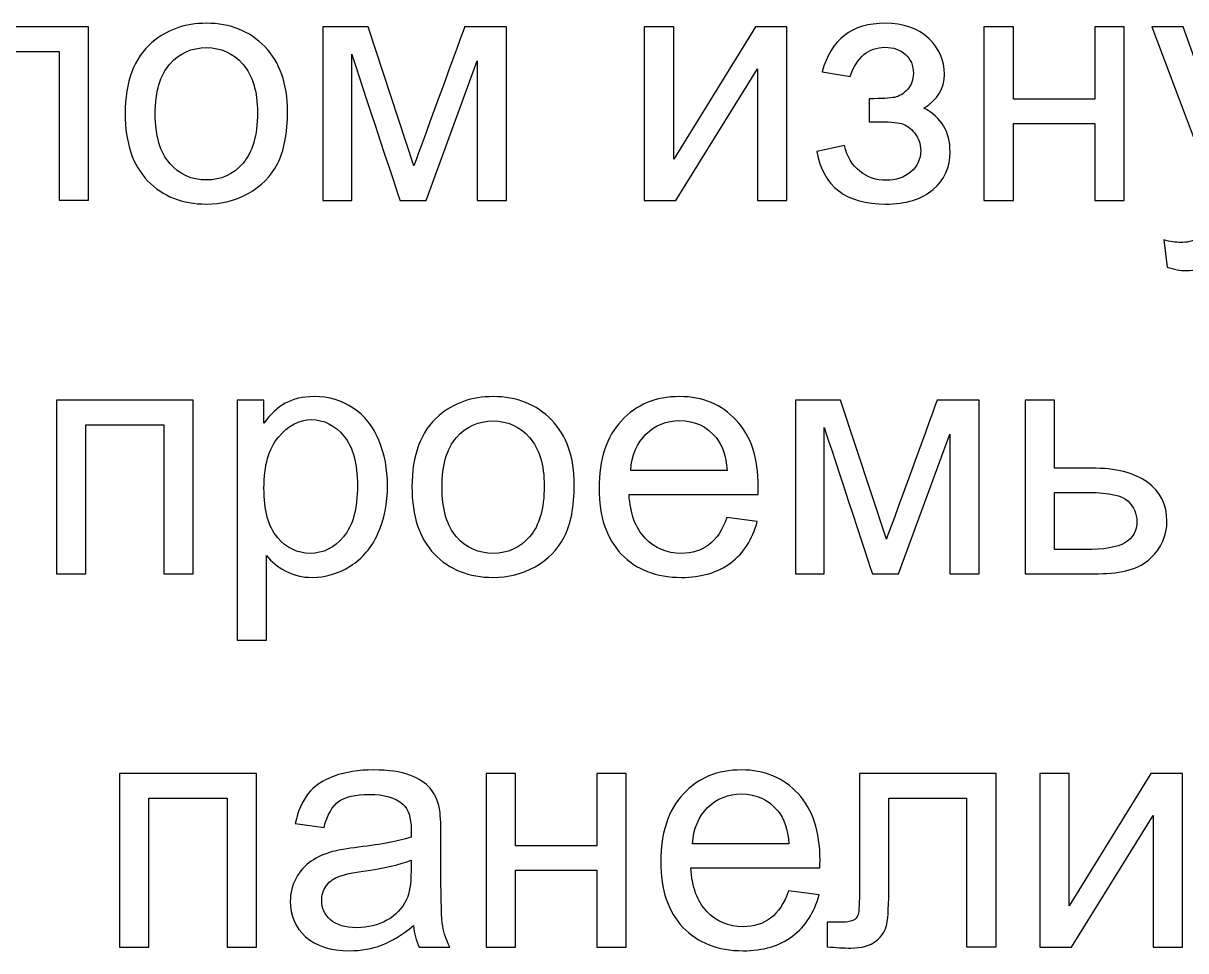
# Model space of a CAD drawing. Header units: millimetres. Extents: x 395 to 1406, y -158 to 315.
# Drawn here: x 441.99 to 471.61, y 245.72 to 269.34 of the extents above; entities that cross this region are included whole.
import ezdxf

# ---------------------------------------------------------------- set-up
doc = ezdxf.new("R2010")
doc.units = ezdxf.units.MM
doc.header["$MEASUREMENT"] = 0
doc.layers.add('Roja', color=1, linetype='Continuous')

msp = doc.modelspace()

# ---------------------------------------------------------------- linework, layer by layer
at = {"layer": 'Roja', "color": 1}
for points, knots in [([(444.5829, 267.0359), (444.5829, 267.8514), (444.8098, 268.4556), (445.2651, 268.8484), (445.2651, 268.8484), (445.6438, 269.1746), (446.1075, 269.3377), (446.6536, 269.3377), (446.6536, 269.3377), (447.2592, 269.3377), (447.7555, 269.1392), (448.1413, 268.7421), (448.1413, 268.7421), (448.5256, 268.3464), (448.7185, 267.7975), (448.7185, 267.0983), (448.7185, 267.0983), (448.7185, 266.531), (448.6334, 266.0857), (448.4632, 265.7609), (448.4632, 265.7609), (448.2931, 265.4361), (448.0449, 265.1837), (447.7187, 265.0036), (447.7187, 265.0036), (447.3939, 264.8234), (447.0379, 264.7341), (446.6536, 264.7341), (446.6536, 264.7341), (446.0352, 264.7341), (445.536, 264.9312), (445.1545, 265.3269), (445.1545, 265.3269), (444.773, 265.7226), (444.5829, 266.2928), (444.5829, 267.0359)], [0, 0, 0, 0, 0.1, 0.1, 0.1, 0.1, 0.2, 0.2, 0.2, 0.2, 0.3, 0.3, 0.3, 0.3, 0.4, 0.4, 0.4, 0.4, 0.5, 0.5, 0.5, 0.5, 0.6, 0.6, 0.6, 0.6, 0.7, 0.7, 0.7, 0.7, 0.8, 0.8, 0.8, 0.8, 1, 1, 1, 1]), ([(463.5435, 266.8274), (463.5435, 266.8274), (463.5435, 267.4146), (463.5435, 267.4146), (463.5435, 267.4146), (463.8584, 267.4174), (464.0739, 267.4302), (464.1874, 267.4515), (464.1874, 267.4515), (464.3023, 267.4742), (464.4115, 267.5394), (464.5136, 267.65), (464.5136, 267.65), (464.6157, 267.7606), (464.6668, 267.8982), (464.6668, 268.0641), (464.6668, 268.0641), (464.6668, 268.2641), (464.6001, 268.4258), (464.4654, 268.5449), (464.4654, 268.5449), (464.3306, 268.6655), (464.1576, 268.7251), (463.9435, 268.7251), (463.9435, 268.7251), (463.5222, 268.7251), (463.2272, 268.4783), (463.0585, 267.9847), (463.0585, 267.9847), (463.0585, 267.9847), (462.3437, 268.1039), (462.3437, 268.1039), (462.3437, 268.1039), (462.5649, 268.9264), (463.101, 269.3377), (463.9491, 269.3377), (463.9491, 269.3377), (464.42, 269.3377), (464.7887, 269.2101), (465.0568, 268.9534), (465.0568, 268.9534), (465.3248, 268.6967), (465.4582, 268.3903), (465.4582, 268.0344), (465.4582, 268.0344), (465.4582, 267.6755), (465.2837, 267.3891), (464.9362, 267.1777), (464.9362, 267.1777), (465.1589, 267.0586), (465.3248, 266.9069), (465.4369, 266.7225), (465.4369, 266.7225), (465.5475, 266.5381), (465.6028, 266.3197), (465.6028, 266.0673), (465.6028, 266.0673), (465.6028, 265.6716), (465.4582, 265.351), (465.1703, 265.1043), (465.1703, 265.1043), (464.8809, 264.8575), (464.4781, 264.7341), (463.9591, 264.7341), (463.9591, 264.7341), (462.9521, 264.7341), (462.3678, 265.1794), (462.2075, 266.0701), (462.2075, 266.0701), (462.2075, 266.0701), (462.9138, 266.2233), (462.9138, 266.2233), (462.9138, 266.2233), (462.9776, 265.9424), (463.1067, 265.724), (463.3024, 265.5694), (463.3024, 265.5694), (463.4981, 265.4149), (463.7208, 265.3383), (463.9732, 265.3383), (463.9732, 265.3383), (464.2257, 265.3383), (464.4356, 265.4092), (464.603, 265.5524), (464.603, 265.5524), (464.7703, 265.6943), (464.854, 265.8758), (464.854, 266.097), (464.854, 266.097), (464.854, 266.2686), (464.8015, 266.4176), (464.6966, 266.5452), (464.6966, 266.5452), (464.5916, 266.6728), (464.4796, 266.7523), (464.3604, 266.7835), (464.3604, 266.7835), (464.2413, 266.8161), (464.0257, 266.8317), (463.7137, 266.8317), (463.7137, 266.8317), (463.6882, 266.8317), (463.6315, 266.8303), (463.5435, 266.8274)], [0, 0, 0, 0, 0.037037, 0.037037, 0.037037, 0.037037, 0.0740741, 0.0740741, 0.0740741, 0.0740741, 0.1111111, 0.1111111, 0.1111111, 0.1111111, 0.1481481, 0.1481481, 0.1481481, 0.1481482, 0.1851852, 0.1851852, 0.1851852, 0.1851852, 0.2222222, 0.2222222, 0.2222222, 0.2222222, 0.2592593, 0.2592593, 0.2592593, 0.2592593, 0.2962963, 0.2962963, 0.2962963, 0.2962963, 0.3333333, 0.3333333, 0.3333333, 0.3333333, 0.3703704, 0.3703704, 0.3703704, 0.3703704, 0.4074074, 0.4074074, 0.4074074, 0.4074074, 0.4444444, 0.4444444, 0.4444444, 0.4444445, 0.4814815, 0.4814815, 0.4814815, 0.4814815, 0.5185185, 0.5185185, 0.5185185, 0.5185185, 0.5555556, 0.5555556, 0.5555556, 0.5555556, 0.5925926, 0.5925926, 0.5925926, 0.5925926, 0.6296296, 0.6296296, 0.6296296, 0.6296296, 0.6666667, 0.6666667, 0.6666667, 0.6666667, 0.7037037, 0.7037037, 0.7037037, 0.7037037, 0.7407407, 0.7407407, 0.7407407, 0.7407408, 0.7777778, 0.7777778, 0.7777778, 0.7777778, 0.8148148, 0.8148148, 0.8148148, 0.8148148, 0.8518519, 0.8518519, 0.8518519, 0.8518519, 0.8888889, 0.8888889, 0.8888889, 0.8888889, 0.9259259, 0.9259259, 0.9259259, 0.9259259, 1, 1, 1, 1]), ([(440.1693, 269.2441), (440.1693, 269.2441), (443.6497, 269.2441), (443.6497, 269.2441), (443.6497, 269.2441), (443.6497, 269.2441), (443.6497, 264.832), (443.6497, 264.832), (443.6497, 264.832), (443.6497, 264.832), (442.9009, 264.832), (442.9009, 264.832), (442.9009, 264.832), (442.9009, 264.832), (442.9009, 268.6229), (442.9009, 268.6229), (442.9009, 268.6229), (442.9009, 268.6229), (440.9182, 268.6229), (440.9182, 268.6229), (440.9182, 268.6229), (440.9182, 268.6229), (440.9182, 266.4261), (440.9182, 266.4261), (440.9182, 266.4261), (440.9182, 265.9141), (440.9012, 265.5765), (440.8685, 265.412), (440.8685, 265.412), (440.8345, 265.2489), (440.7437, 265.1071), (440.5948, 264.9851), (440.5948, 264.9851), (440.4445, 264.8632), (440.2289, 264.8022), (439.9467, 264.8022), (439.9467, 264.8022), (439.7722, 264.8022), (439.5708, 264.8135), (439.3439, 264.8348), (439.3439, 264.8348), (439.3439, 264.8348), (439.3439, 265.4574), (439.3439, 265.4574), (439.3439, 265.4574), (439.3439, 265.4574), (439.6715, 265.4574), (439.6715, 265.4574), (439.6715, 265.4574), (439.8261, 265.4574), (439.9367, 265.473), (440.0034, 265.5056), (440.0034, 265.5056), (440.0701, 265.5368), (440.114, 265.5879), (440.1367, 265.6574), (440.1367, 265.6574), (440.158, 265.7269), (440.1693, 265.9524), (440.1693, 266.3339), (440.1693, 266.3339), (440.1693, 266.3339), (440.1693, 269.2441), (440.1693, 269.2441)], [0, 0, 0, 0, 0.0588235, 0.0588235, 0.0588235, 0.0588235, 0.1176471, 0.1176471, 0.1176471, 0.1176471, 0.1764706, 0.1764706, 0.1764706, 0.1764706, 0.2352941, 0.2352941, 0.2352941, 0.2352941, 0.2941176, 0.2941176, 0.2941176, 0.2941177, 0.3529412, 0.3529412, 0.3529412, 0.3529412, 0.4117647, 0.4117647, 0.4117647, 0.4117647, 0.4705882, 0.4705882, 0.4705882, 0.4705882, 0.5294118, 0.5294118, 0.5294118, 0.5294118, 0.5882353, 0.5882353, 0.5882353, 0.5882353, 0.6470588, 0.6470588, 0.6470588, 0.6470588, 0.7058824, 0.7058824, 0.7058824, 0.7058824, 0.7647059, 0.7647059, 0.7647059, 0.7647059, 0.8235294, 0.8235294, 0.8235294, 0.8235294, 0.8823529, 0.8823529, 0.8823529, 0.882353, 1, 1, 1, 1]), ([(449.622, 269.2441), (449.622, 269.2441), (450.7736, 269.2441), (450.7736, 269.2441), (450.7736, 269.2441), (450.7736, 269.2441), (451.9408, 265.7099), (451.9408, 265.7099), (451.9408, 265.7099), (451.9408, 265.7099), (453.2328, 269.2441), (453.2328, 269.2441), (453.2328, 269.2441), (453.2328, 269.2441), (454.3022, 269.2441), (454.3022, 269.2441), (454.3022, 269.2441), (454.3022, 269.2441), (454.3022, 264.8277), (454.3022, 264.8277), (454.3022, 264.8277), (454.3022, 264.8277), (453.5533, 264.8277), (453.5533, 264.8277), (453.5533, 264.8277), (453.5533, 264.8277), (453.5533, 268.3833), (453.5533, 268.3833), (453.5533, 268.3833), (453.5533, 268.3833), (452.2528, 264.8277), (452.2528, 264.8277), (452.2528, 264.8277), (452.2528, 264.8277), (451.5834, 264.8277), (451.5834, 264.8277), (451.5834, 264.8277), (451.5834, 264.8277), (450.3538, 268.5534), (450.3538, 268.5534), (450.3538, 268.5534), (450.3538, 268.5534), (450.3538, 264.8277), (450.3538, 264.8277), (450.3538, 264.8277), (450.3538, 264.8277), (449.622, 264.8277), (449.622, 264.8277), (449.622, 264.8277), (449.622, 264.8277), (449.622, 269.2441), (449.622, 269.2441)], [0, 0, 0, 0, 0.0714286, 0.0714286, 0.0714286, 0.0714286, 0.1428571, 0.1428571, 0.1428571, 0.1428572, 0.2142857, 0.2142857, 0.2142857, 0.2142857, 0.2857143, 0.2857143, 0.2857143, 0.2857143, 0.3571429, 0.3571429, 0.3571429, 0.3571429, 0.4285714, 0.4285714, 0.4285714, 0.4285714, 0.5, 0.5, 0.5, 0.5, 0.5714286, 0.5714286, 0.5714286, 0.5714286, 0.6428571, 0.6428571, 0.6428571, 0.6428572, 0.7142857, 0.7142857, 0.7142857, 0.7142857, 0.7857143, 0.7857143, 0.7857143, 0.7857143, 0.8571429, 0.8571429, 0.8571429, 0.8571429, 1, 1, 1, 1]), ([(457.8109, 269.2441), (457.8109, 269.2441), (458.5598, 269.2441), (458.5598, 269.2441), (458.5598, 269.2441), (458.5598, 269.2441), (458.5598, 265.8758), (458.5598, 265.8758), (458.5598, 265.8758), (458.5598, 265.8758), (460.6403, 269.2441), (460.6403, 269.2441), (460.6403, 269.2441), (460.6403, 269.2441), (461.4445, 269.2441), (461.4445, 269.2441), (461.4445, 269.2441), (461.4445, 269.2441), (461.4445, 264.8277), (461.4445, 264.8277), (461.4445, 264.8277), (461.4445, 264.8277), (460.6956, 264.8277), (460.6956, 264.8277), (460.6956, 264.8277), (460.6956, 264.8277), (460.6956, 268.1748), (460.6956, 268.1748), (460.6956, 268.1748), (460.6956, 268.1748), (458.6179, 264.8277), (458.6179, 264.8277), (458.6179, 264.8277), (458.6179, 264.8277), (457.8109, 264.8277), (457.8109, 264.8277), (457.8109, 264.8277), (457.8109, 264.8277), (457.8109, 269.2441), (457.8109, 269.2441)], [0, 0, 0, 0, 0.0909091, 0.0909091, 0.0909091, 0.0909091, 0.1818182, 0.1818182, 0.1818182, 0.1818182, 0.2727273, 0.2727273, 0.2727273, 0.2727273, 0.3636364, 0.3636364, 0.3636364, 0.3636364, 0.4545455, 0.4545455, 0.4545455, 0.4545455, 0.5454545, 0.5454545, 0.5454545, 0.5454546, 0.6363636, 0.6363636, 0.6363636, 0.6363636, 0.7272727, 0.7272727, 0.7272727, 0.7272727, 0.8181818, 0.8181818, 0.8181818, 0.8181818, 1, 1, 1, 1]), ([(466.4665, 269.2441), (466.4665, 269.2441), (467.2154, 269.2441), (467.2154, 269.2441), (467.2154, 269.2441), (467.2154, 269.2441), (467.2154, 267.4061), (467.2154, 267.4061), (467.2154, 267.4061), (467.2154, 267.4061), (469.2917, 267.4061), (469.2917, 267.4061), (469.2917, 267.4061), (469.2917, 267.4061), (469.2917, 269.2441), (469.2917, 269.2441), (469.2917, 269.2441), (469.2917, 269.2441), (470.0405, 269.2441), (470.0405, 269.2441), (470.0405, 269.2441), (470.0405, 269.2441), (470.0405, 264.8277), (470.0405, 264.8277), (470.0405, 264.8277), (470.0405, 264.8277), (469.2917, 264.8277), (469.2917, 264.8277), (469.2917, 264.8277), (469.2917, 264.8277), (469.2917, 266.7849), (469.2917, 266.7849), (469.2917, 266.7849), (469.2917, 266.7849), (467.2154, 266.7849), (467.2154, 266.7849), (467.2154, 266.7849), (467.2154, 266.7849), (467.2154, 264.8277), (467.2154, 264.8277), (467.2154, 264.8277), (467.2154, 264.8277), (466.4665, 264.8277), (466.4665, 264.8277), (466.4665, 264.8277), (466.4665, 264.8277), (466.4665, 269.2441), (466.4665, 269.2441)], [0, 0, 0, 0, 0.0769231, 0.0769231, 0.0769231, 0.0769231, 0.1538462, 0.1538462, 0.1538462, 0.1538462, 0.2307692, 0.2307692, 0.2307692, 0.2307692, 0.3076923, 0.3076923, 0.3076923, 0.3076923, 0.3846154, 0.3846154, 0.3846154, 0.3846154, 0.4615385, 0.4615385, 0.4615385, 0.4615385, 0.5384615, 0.5384615, 0.5384615, 0.5384615, 0.6153846, 0.6153846, 0.6153846, 0.6153846, 0.6923077, 0.6923077, 0.6923077, 0.6923077, 0.7692308, 0.7692308, 0.7692308, 0.7692308, 0.8461538, 0.8461538, 0.8461538, 0.8461539, 1, 1, 1, 1]), ([(471.1312, 263.1301), (471.1312, 263.1301), (471.0461, 263.8222), (471.0461, 263.8222), (471.0461, 263.8222), (471.2106, 263.7782), (471.3524, 263.7555), (471.4744, 263.7555), (471.4744, 263.7555), (471.6418, 263.7555), (471.7751, 263.7839), (471.8744, 263.8392), (471.8744, 263.8392), (471.975, 263.8945), (472.0573, 263.9725), (472.1211, 264.0718), (472.1211, 264.0718), (472.1679, 264.1469), (472.2445, 264.3327), (472.3495, 264.6306), (472.3495, 264.6306), (472.3636, 264.6717), (472.3849, 264.7327), (472.4161, 264.8135), (472.4161, 264.8135), (472.4161, 264.8135), (470.7398, 269.2441), (470.7398, 269.2441), (470.7398, 269.2441), (470.7398, 269.2441), (471.5396, 269.2441), (471.5396, 269.2441), (471.5396, 269.2441), (471.5396, 269.2441), (472.4615, 266.6941), (472.4615, 266.6941), (472.4615, 266.6941), (472.5821, 266.3722), (472.6884, 266.0318), (472.7835, 265.6744), (472.7835, 265.6744), (472.87, 266.0105), (472.9721, 266.3424), (473.0912, 266.6686), (473.0912, 266.6686), (473.0912, 266.6686), (474.0329, 269.2441), (474.0329, 269.2441), (474.0329, 269.2441), (474.0329, 269.2441), (474.7803, 269.2441), (474.7803, 269.2441), (474.7803, 269.2441), (474.7803, 269.2441), (473.1111, 264.7511), (473.1111, 264.7511), (473.1111, 264.7511), (472.9309, 264.2675), (472.7905, 263.9356), (472.6898, 263.7527), (472.6898, 263.7527), (472.5565, 263.5073), (472.4034, 263.3272), (472.2318, 263.2123), (472.2318, 263.2123), (472.0587, 263.0974), (471.8531, 263.0407), (471.6148, 263.0407), (471.6148, 263.0407), (471.4702, 263.0407), (471.3085, 263.0705), (471.1312, 263.1301)], [0, 0, 0, 0, 0.0526316, 0.0526316, 0.0526316, 0.0526316, 0.1052632, 0.1052632, 0.1052632, 0.1052632, 0.1578947, 0.1578947, 0.1578947, 0.1578947, 0.2105263, 0.2105263, 0.2105263, 0.2105263, 0.2631579, 0.2631579, 0.2631579, 0.2631579, 0.3157895, 0.3157895, 0.3157895, 0.3157895, 0.3684211, 0.3684211, 0.3684211, 0.3684211, 0.4210526, 0.4210526, 0.4210526, 0.4210526, 0.4736842, 0.4736842, 0.4736842, 0.4736842, 0.5263158, 0.5263158, 0.5263158, 0.5263158, 0.5789474, 0.5789474, 0.5789474, 0.5789474, 0.6315789, 0.6315789, 0.6315789, 0.631579, 0.6842105, 0.6842105, 0.6842105, 0.6842105, 0.7368421, 0.7368421, 0.7368421, 0.7368421, 0.7894737, 0.7894737, 0.7894737, 0.7894737, 0.8421053, 0.8421053, 0.8421053, 0.8421053, 0.8947368, 0.8947368, 0.8947368, 0.8947369, 1, 1, 1, 1]), ([(445.3488, 267.0345), (445.3488, 266.47), (445.4722, 266.0474), (445.7189, 265.768), (445.7189, 265.768), (445.9671, 265.4872), (446.2777, 265.3468), (446.6536, 265.3468), (446.6536, 265.3468), (447.0251, 265.3468), (447.3343, 265.4872), (447.5825, 265.7694), (447.5825, 265.7694), (447.8293, 266.0516), (447.9527, 266.4814), (447.9527, 267.0586), (447.9527, 267.0586), (447.9527, 267.6032), (447.8279, 268.0159), (447.5797, 268.2953), (447.5797, 268.2953), (447.3315, 268.5761), (447.0223, 268.7165), (446.6536, 268.7165), (446.6536, 268.7165), (446.2777, 268.7165), (445.9671, 268.5776), (445.7189, 268.2982), (445.7189, 268.2982), (445.4722, 268.0188), (445.3488, 267.5975), (445.3488, 267.0345)], [0, 0, 0, 0, 0.1111111, 0.1111111, 0.1111111, 0.1111111, 0.2222222, 0.2222222, 0.2222222, 0.2222222, 0.3333333, 0.3333333, 0.3333333, 0.3333333, 0.4444444, 0.4444444, 0.4444444, 0.4444445, 0.5555556, 0.5555556, 0.5555556, 0.5555556, 0.6666667, 0.6666667, 0.6666667, 0.6666667, 0.7777778, 0.7777778, 0.7777778, 0.7777778, 1, 1, 1, 1]), ([(447.4378, 253.6278), (447.4378, 253.6278), (447.4378, 259.7376), (447.4378, 259.7376), (447.4378, 259.7376), (447.4378, 259.7376), (448.1186, 259.7376), (448.1186, 259.7376), (448.1186, 259.7376), (448.1186, 259.7376), (448.1186, 259.1576), (448.1186, 259.1576), (448.1186, 259.1576), (448.2788, 259.3816), (448.4604, 259.5504), (448.6632, 259.6625), (448.6632, 259.6625), (448.8646, 259.7745), (449.1099, 259.8312), (449.3978, 259.8312), (449.3978, 259.8312), (449.7751, 259.8312), (450.107, 259.7348), (450.3949, 259.5405), (450.3949, 259.5405), (450.6828, 259.3476), (450.8998, 259.0739), (451.0473, 258.7222), (451.0473, 258.7222), (451.1934, 258.369), (451.2671, 257.9833), (451.2671, 257.562), (451.2671, 257.562), (451.2671, 257.1124), (451.1863, 256.7068), (451.0246, 256.3452), (451.0246, 256.3452), (450.8629, 255.9849), (450.6275, 255.7084), (450.3183, 255.5155), (450.3183, 255.5155), (450.0105, 255.324), (449.6858, 255.2276), (449.3454, 255.2276), (449.3454, 255.2276), (449.0958, 255.2276), (448.8717, 255.2801), (448.6745, 255.385), (448.6745, 255.385), (448.476, 255.49), (448.3143, 255.6219), (448.1867, 255.7821), (448.1867, 255.7821), (448.1867, 255.7821), (448.1867, 253.6278), (448.1867, 253.6278), (448.1867, 253.6278), (448.1867, 253.6278), (447.4378, 253.6278), (447.4378, 253.6278)], [0, 0, 0, 0, 0.0625, 0.0625, 0.0625, 0.0625, 0.125, 0.125, 0.125, 0.125, 0.1875, 0.1875, 0.1875, 0.1875, 0.25, 0.25, 0.25, 0.25, 0.3125, 0.3125, 0.3125, 0.3125, 0.375, 0.375, 0.375, 0.375, 0.4375, 0.4375, 0.4375, 0.4375, 0.5, 0.5, 0.5, 0.5, 0.5625, 0.5625, 0.5625, 0.5625, 0.625, 0.625, 0.625, 0.625, 0.6875, 0.6875, 0.6875, 0.6875, 0.75, 0.75, 0.75, 0.75, 0.8125, 0.8125, 0.8125, 0.8125, 0.875, 0.875, 0.875, 0.875, 1, 1, 1, 1]), ([(451.8897, 257.5294), (451.8897, 258.3449), (452.1166, 258.9491), (452.5719, 259.3419), (452.5719, 259.3419), (452.9506, 259.6681), (453.4143, 259.8312), (453.9604, 259.8312), (453.9604, 259.8312), (454.566, 259.8312), (455.0623, 259.6327), (455.4481, 259.2356), (455.4481, 259.2356), (455.8324, 258.8399), (456.0253, 258.291), (456.0253, 257.5918), (456.0253, 257.5918), (456.0253, 257.0245), (455.9402, 256.5792), (455.77, 256.2544), (455.77, 256.2544), (455.5999, 255.9296), (455.3517, 255.6772), (455.0255, 255.4971), (455.0255, 255.4971), (454.7007, 255.3169), (454.3447, 255.2276), (453.9604, 255.2276), (453.9604, 255.2276), (453.342, 255.2276), (452.8428, 255.4247), (452.4613, 255.8204), (452.4613, 255.8204), (452.0798, 256.2161), (451.8897, 256.7863), (451.8897, 257.5294)], [0, 0, 0, 0, 0.1, 0.1, 0.1, 0.1, 0.2, 0.2, 0.2, 0.2, 0.3, 0.3, 0.3, 0.3, 0.4, 0.4, 0.4, 0.4, 0.5, 0.5, 0.5, 0.5, 0.6, 0.6, 0.6, 0.6, 0.7, 0.7, 0.7, 0.7, 0.8, 0.8, 0.8, 0.8, 1, 1, 1, 1]), ([(459.9156, 256.7508), (459.9156, 256.7508), (460.69, 256.6487), (460.69, 256.6487), (460.69, 256.6487), (460.5694, 256.1991), (460.3439, 255.8488), (460.0149, 255.6006), (460.0149, 255.6006), (459.6858, 255.3524), (459.266, 255.2276), (458.754, 255.2276), (458.754, 255.2276), (458.1102, 255.2276), (457.5996, 255.4262), (457.2223, 255.8233), (457.2223, 255.8233), (456.8451, 256.219), (456.6565, 256.7763), (456.6565, 257.4925), (456.6565, 257.4925), (456.6565, 258.2329), (456.8465, 258.8087), (457.228, 259.2171), (457.228, 259.2171), (457.6095, 259.627), (458.1045, 259.8312), (458.7129, 259.8312), (458.7129, 259.8312), (459.3015, 259.8312), (459.7823, 259.6313), (460.1553, 259.2299), (460.1553, 259.2299), (460.5283, 258.8285), (460.7155, 258.2641), (460.7155, 257.5365), (460.7155, 257.5365), (460.7155, 257.4925), (460.7141, 257.4259), (460.7112, 257.338), (460.7112, 257.338), (460.7112, 257.338), (457.4223, 257.338), (457.4223, 257.338), (457.4223, 257.338), (457.4507, 256.8543), (457.5868, 256.4827), (457.8336, 256.226), (457.8336, 256.226), (458.079, 255.9693), (458.3867, 255.8403), (458.754, 255.8403), (458.754, 255.8403), (459.0278, 255.8403), (459.2618, 255.9126), (459.4547, 256.0573), (459.4547, 256.0573), (459.649, 256.2019), (459.8021, 256.4331), (459.9156, 256.7508)], [0, 0, 0, 0, 0.0625, 0.0625, 0.0625, 0.0625, 0.125, 0.125, 0.125, 0.125, 0.1875, 0.1875, 0.1875, 0.1875, 0.25, 0.25, 0.25, 0.25, 0.3125, 0.3125, 0.3125, 0.3125, 0.375, 0.375, 0.375, 0.375, 0.4375, 0.4375, 0.4375, 0.4375, 0.5, 0.5, 0.5, 0.5, 0.5625, 0.5625, 0.5625, 0.5625, 0.625, 0.625, 0.625, 0.625, 0.6875, 0.6875, 0.6875, 0.6875, 0.75, 0.75, 0.75, 0.75, 0.8125, 0.8125, 0.8125, 0.8125, 0.875, 0.875, 0.875, 0.875, 1, 1, 1, 1]), ([(442.8299, 259.7376), (442.8299, 259.7376), (446.3188, 259.7376), (446.3188, 259.7376), (446.3188, 259.7376), (446.3188, 259.7376), (446.3188, 255.3212), (446.3188, 255.3212), (446.3188, 255.3212), (446.3188, 255.3212), (445.57, 255.3212), (445.57, 255.3212), (445.57, 255.3212), (445.57, 255.3212), (445.57, 259.1164), (445.57, 259.1164), (445.57, 259.1164), (445.57, 259.1164), (443.5788, 259.1164), (443.5788, 259.1164), (443.5788, 259.1164), (443.5788, 259.1164), (443.5788, 255.3212), (443.5788, 255.3212), (443.5788, 255.3212), (443.5788, 255.3212), (442.8299, 255.3212), (442.8299, 255.3212), (442.8299, 255.3212), (442.8299, 255.3212), (442.8299, 259.7376), (442.8299, 259.7376)], [0, 0, 0, 0, 0.1111111, 0.1111111, 0.1111111, 0.1111111, 0.2222222, 0.2222222, 0.2222222, 0.2222222, 0.3333333, 0.3333333, 0.3333333, 0.3333333, 0.4444444, 0.4444444, 0.4444444, 0.4444445, 0.5555556, 0.5555556, 0.5555556, 0.5555556, 0.6666667, 0.6666667, 0.6666667, 0.6666667, 0.7777778, 0.7777778, 0.7777778, 0.7777778, 1, 1, 1, 1]), ([(461.6615, 259.7376), (461.6615, 259.7376), (462.8131, 259.7376), (462.8131, 259.7376), (462.8131, 259.7376), (462.8131, 259.7376), (463.9803, 256.2034), (463.9803, 256.2034), (463.9803, 256.2034), (463.9803, 256.2034), (465.2723, 259.7376), (465.2723, 259.7376), (465.2723, 259.7376), (465.2723, 259.7376), (466.3417, 259.7376), (466.3417, 259.7376), (466.3417, 259.7376), (466.3417, 259.7376), (466.3417, 255.3212), (466.3417, 255.3212), (466.3417, 255.3212), (466.3417, 255.3212), (465.5928, 255.3212), (465.5928, 255.3212), (465.5928, 255.3212), (465.5928, 255.3212), (465.5928, 258.8768), (465.5928, 258.8768), (465.5928, 258.8768), (465.5928, 258.8768), (464.2923, 255.3212), (464.2923, 255.3212), (464.2923, 255.3212), (464.2923, 255.3212), (463.6229, 255.3212), (463.6229, 255.3212), (463.6229, 255.3212), (463.6229, 255.3212), (462.3933, 259.0469), (462.3933, 259.0469), (462.3933, 259.0469), (462.3933, 259.0469), (462.3933, 255.3212), (462.3933, 255.3212), (462.3933, 255.3212), (462.3933, 255.3212), (461.6615, 255.3212), (461.6615, 255.3212), (461.6615, 255.3212), (461.6615, 255.3212), (461.6615, 259.7376), (461.6615, 259.7376)], [0, 0, 0, 0, 0.0714286, 0.0714286, 0.0714286, 0.0714286, 0.1428571, 0.1428571, 0.1428571, 0.1428572, 0.2142857, 0.2142857, 0.2142857, 0.2142857, 0.2857143, 0.2857143, 0.2857143, 0.2857143, 0.3571429, 0.3571429, 0.3571429, 0.3571429, 0.4285714, 0.4285714, 0.4285714, 0.4285714, 0.5, 0.5, 0.5, 0.5, 0.5714286, 0.5714286, 0.5714286, 0.5714286, 0.6428571, 0.6428571, 0.6428571, 0.6428572, 0.7142857, 0.7142857, 0.7142857, 0.7142857, 0.7857143, 0.7857143, 0.7857143, 0.7857143, 0.8571429, 0.8571429, 0.8571429, 0.8571429, 1, 1, 1, 1]), ([(467.5118, 259.7376), (467.5118, 259.7376), (468.2606, 259.7376), (468.2606, 259.7376), (468.2606, 259.7376), (468.2606, 259.7376), (468.2606, 258.0102), (468.2606, 258.0102), (468.2606, 258.0102), (468.2606, 258.0102), (469.2051, 258.0102), (469.2051, 258.0102), (469.2051, 258.0102), (469.8221, 258.0102), (470.2958, 257.8911), (470.6291, 257.6514), (470.6291, 257.6514), (470.9624, 257.4117), (471.1283, 257.0812), (471.1283, 256.66), (471.1283, 256.66), (471.1283, 256.2913), (470.9893, 255.9764), (470.7113, 255.7141), (470.7113, 255.7141), (470.4334, 255.4517), (469.9894, 255.3212), (469.3782, 255.3212), (469.3782, 255.3212), (469.3782, 255.3212), (467.5118, 255.3212), (467.5118, 255.3212), (467.5118, 255.3212), (467.5118, 255.3212), (467.5118, 259.7376), (467.5118, 259.7376)], [0, 0, 0, 0, 0.1, 0.1, 0.1, 0.1, 0.2, 0.2, 0.2, 0.2, 0.3, 0.3, 0.3, 0.3, 0.4, 0.4, 0.4, 0.4, 0.5, 0.5, 0.5, 0.5, 0.6, 0.6, 0.6, 0.6, 0.7, 0.7, 0.7, 0.7, 0.8, 0.8, 0.8, 0.8, 1, 1, 1, 1]), ([(448.1186, 257.5025), (448.1186, 256.9366), (448.2335, 256.5182), (448.4618, 256.2473), (448.4618, 256.2473), (448.6916, 255.9764), (448.9695, 255.8403), (449.2957, 255.8403), (449.2957, 255.8403), (449.6276, 255.8403), (449.9113, 255.9807), (450.1467, 256.2615), (450.1467, 256.2615), (450.3835, 256.5423), (450.5012, 256.9763), (450.5012, 257.5649), (450.5012, 257.5649), (450.5012, 258.1265), (450.3864, 258.5463), (450.1552, 258.8257), (450.1552, 258.8257), (449.924, 259.1051), (449.6489, 259.2441), (449.3284, 259.2441), (449.3284, 259.2441), (449.0107, 259.2441), (448.7299, 259.0952), (448.4859, 258.7987), (448.4859, 258.7987), (448.2406, 258.5009), (448.1186, 258.0698), (448.1186, 257.5025)], [0, 0, 0, 0, 0.1111111, 0.1111111, 0.1111111, 0.1111111, 0.2222222, 0.2222222, 0.2222222, 0.2222222, 0.3333333, 0.3333333, 0.3333333, 0.3333333, 0.4444444, 0.4444444, 0.4444444, 0.4444445, 0.5555556, 0.5555556, 0.5555556, 0.5555556, 0.6666667, 0.6666667, 0.6666667, 0.6666667, 0.7777778, 0.7777778, 0.7777778, 0.7777778, 1, 1, 1, 1]), ([(452.6556, 257.528), (452.6556, 256.9635), (452.779, 256.5409), (453.0257, 256.2615), (453.0257, 256.2615), (453.2739, 255.9807), (453.5845, 255.8403), (453.9604, 255.8403), (453.9604, 255.8403), (454.3319, 255.8403), (454.6411, 255.9807), (454.8893, 256.2629), (454.8893, 256.2629), (455.1361, 256.5451), (455.2595, 256.9749), (455.2595, 257.5521), (455.2595, 257.5521), (455.2595, 258.0967), (455.1347, 258.5094), (454.8865, 258.7888), (454.8865, 258.7888), (454.6383, 259.0696), (454.3291, 259.21), (453.9604, 259.21), (453.9604, 259.21), (453.5845, 259.21), (453.2739, 259.0711), (453.0257, 258.7917), (453.0257, 258.7917), (452.779, 258.5123), (452.6556, 258.091), (452.6556, 257.528)], [0, 0, 0, 0, 0.1111111, 0.1111111, 0.1111111, 0.1111111, 0.2222222, 0.2222222, 0.2222222, 0.2222222, 0.3333333, 0.3333333, 0.3333333, 0.3333333, 0.4444444, 0.4444444, 0.4444444, 0.4444445, 0.5555556, 0.5555556, 0.5555556, 0.5555556, 0.6666667, 0.6666667, 0.6666667, 0.6666667, 0.7777778, 0.7777778, 0.7777778, 0.7777778, 1, 1, 1, 1]), ([(457.4649, 257.9506), (457.4649, 257.9506), (459.9241, 257.9506), (459.9241, 257.9506), (459.9241, 257.9506), (459.8915, 258.3222), (459.7965, 258.6002), (459.6419, 258.786), (459.6419, 258.786), (459.405, 259.0739), (459.0958, 259.2186), (458.7172, 259.2186), (458.7172, 259.2186), (458.374, 259.2186), (458.086, 259.1037), (457.852, 258.8739), (457.852, 258.8739), (457.6194, 258.6442), (457.4904, 258.3364), (457.4649, 257.9506)], [0, 0, 0, 0, 0.1666667, 0.1666667, 0.1666667, 0.1666667, 0.3333333, 0.3333333, 0.3333333, 0.3333333, 0.5, 0.5, 0.5, 0.5, 0.6666667, 0.6666667, 0.6666667, 0.6666667, 1, 1, 1, 1]), ([(468.2606, 255.9339), (468.2606, 255.9339), (469.0463, 255.9339), (469.0463, 255.9339), (469.0463, 255.9339), (469.5186, 255.9339), (469.8575, 255.992), (470.0589, 256.1083), (470.0589, 256.1083), (470.2617, 256.2246), (470.3624, 256.4062), (470.3624, 256.6529), (470.3624, 256.6529), (470.3624, 256.8444), (470.2873, 257.0146), (470.1384, 257.1649), (470.1384, 257.1649), (469.988, 257.3138), (469.6576, 257.389), (469.1456, 257.389), (469.1456, 257.389), (469.1456, 257.389), (468.2606, 257.389), (468.2606, 257.389), (468.2606, 257.389), (468.2606, 257.389), (468.2606, 255.9339), (468.2606, 255.9339)], [0, 0, 0, 0, 0.125, 0.125, 0.125, 0.125, 0.25, 0.25, 0.25, 0.25, 0.375, 0.375, 0.375, 0.375, 0.5, 0.5, 0.5, 0.5, 0.625, 0.625, 0.625, 0.625, 0.75, 0.75, 0.75, 0.75, 1, 1, 1, 1]), ([(451.9295, 246.3678), (451.6516, 246.131), (451.3835, 245.965), (451.1268, 245.8672), (451.1268, 245.8672), (450.8701, 245.7693), (450.595, 245.7211), (450.3, 245.7211), (450.3, 245.7211), (449.8149, 245.7211), (449.4419, 245.8388), (449.181, 246.0757), (449.181, 246.0757), (448.92, 246.3111), (448.7895, 246.6132), (448.7895, 246.9805), (448.7895, 246.9805), (448.7895, 247.1961), (448.8392, 247.3932), (448.937, 247.5719), (448.937, 247.5719), (449.0363, 247.7506), (449.1654, 247.8924), (449.3242, 248.0002), (449.3242, 248.0002), (449.4845, 248.108), (449.6632, 248.1903), (449.8632, 248.2456), (449.8632, 248.2456), (450.0107, 248.2839), (450.2333, 248.3207), (450.5297, 248.3576), (450.5297, 248.3576), (451.1339, 248.4285), (451.5807, 248.515), (451.8657, 248.6143), (451.8657, 248.6143), (451.8686, 248.7164), (451.87, 248.7817), (451.87, 248.8086), (451.87, 248.8086), (451.87, 249.1121), (451.7991, 249.3263), (451.6572, 249.4511), (451.6572, 249.4511), (451.4658, 249.6199), (451.1807, 249.7035), (450.8035, 249.7035), (450.8035, 249.7035), (450.4503, 249.7035), (450.1894, 249.6411), (450.022, 249.5178), (450.022, 249.5178), (449.8532, 249.3944), (449.7298, 249.176), (449.649, 248.8611), (449.649, 248.8611), (449.649, 248.8611), (448.9172, 248.9632), (448.9172, 248.9632), (448.9172, 248.9632), (448.9838, 249.2766), (449.093, 249.5305), (449.2462, 249.7234), (449.2462, 249.7234), (449.3994, 249.9163), (449.6206, 250.0638), (449.91, 250.1687), (449.91, 250.1687), (450.1979, 250.2723), (450.534, 250.3247), (450.9141, 250.3247), (450.9141, 250.3247), (451.2913, 250.3247), (451.5991, 250.2808), (451.8359, 250.1914), (451.8359, 250.1914), (452.0714, 250.1021), (452.2458, 249.9914), (452.3564, 249.8567), (452.3564, 249.8567), (452.4671, 249.722), (452.5451, 249.5518), (452.5905, 249.3461), (452.5905, 249.3461), (452.6146, 249.2185), (452.6273, 248.9887), (452.6273, 248.6583), (452.6273, 248.6583), (452.6273, 248.6583), (452.6273, 247.6655), (452.6273, 247.6655), (452.6273, 247.6655), (452.6273, 246.972), (452.6429, 246.5338), (452.6741, 246.348), (452.6741, 246.348), (452.7039, 246.1622), (452.7663, 245.9849), (452.8571, 245.8147), (452.8571, 245.8147), (452.8571, 245.8147), (452.0742, 245.8147), (452.0742, 245.8147), (452.0742, 245.8147), (451.999, 245.9721), (451.9508, 246.1565), (451.9295, 246.3678)], [0, 0, 0, 0, 0.0357143, 0.0357143, 0.0357143, 0.0357143, 0.0714286, 0.0714286, 0.0714286, 0.0714286, 0.1071429, 0.1071429, 0.1071429, 0.1071429, 0.1428571, 0.1428571, 0.1428571, 0.1428572, 0.1785714, 0.1785714, 0.1785714, 0.1785714, 0.2142857, 0.2142857, 0.2142857, 0.2142857, 0.25, 0.25, 0.25, 0.25, 0.2857143, 0.2857143, 0.2857143, 0.2857143, 0.3214286, 0.3214286, 0.3214286, 0.3214286, 0.3571429, 0.3571429, 0.3571429, 0.3571429, 0.3928571, 0.3928571, 0.3928571, 0.3928572, 0.4285714, 0.4285714, 0.4285714, 0.4285714, 0.4642857, 0.4642857, 0.4642857, 0.4642857, 0.5, 0.5, 0.5, 0.5, 0.5357143, 0.5357143, 0.5357143, 0.5357143, 0.5714286, 0.5714286, 0.5714286, 0.5714286, 0.6071429, 0.6071429, 0.6071429, 0.6071429, 0.6428571, 0.6428571, 0.6428571, 0.6428572, 0.6785714, 0.6785714, 0.6785714, 0.6785714, 0.7142857, 0.7142857, 0.7142857, 0.7142857, 0.75, 0.75, 0.75, 0.75, 0.7857143, 0.7857143, 0.7857143, 0.7857143, 0.8214286, 0.8214286, 0.8214286, 0.8214286, 0.8571429, 0.8571429, 0.8571429, 0.8571429, 0.8928571, 0.8928571, 0.8928571, 0.8928572, 0.9285714, 0.9285714, 0.9285714, 0.9285714, 1, 1, 1, 1]), ([(461.4886, 247.2443), (461.4886, 247.2443), (462.263, 247.1422), (462.263, 247.1422), (462.263, 247.1422), (462.1424, 246.6926), (461.9169, 246.3423), (461.5879, 246.0941), (461.5879, 246.0941), (461.2588, 245.8459), (460.839, 245.7211), (460.327, 245.7211), (460.327, 245.7211), (459.6832, 245.7211), (459.1726, 245.9197), (458.7953, 246.3168), (458.7953, 246.3168), (458.4181, 246.7125), (458.2295, 247.2698), (458.2295, 247.986), (458.2295, 247.986), (458.2295, 248.7264), (458.4195, 249.3022), (458.801, 249.7106), (458.801, 249.7106), (459.1825, 250.1205), (459.6775, 250.3247), (460.2859, 250.3247), (460.2859, 250.3247), (460.8745, 250.3247), (461.3553, 250.1248), (461.7283, 249.7234), (461.7283, 249.7234), (462.1013, 249.322), (462.2885, 248.7576), (462.2885, 248.03), (462.2885, 248.03), (462.2885, 247.986), (462.2871, 247.9194), (462.2842, 247.8315), (462.2842, 247.8315), (462.2842, 247.8315), (458.9953, 247.8315), (458.9953, 247.8315), (458.9953, 247.8315), (459.0237, 247.3478), (459.1598, 246.9762), (459.4066, 246.7195), (459.4066, 246.7195), (459.652, 246.4628), (459.9597, 246.3338), (460.327, 246.3338), (460.327, 246.3338), (460.6008, 246.3338), (460.8348, 246.4061), (461.0277, 246.5508), (461.0277, 246.5508), (461.222, 246.6954), (461.3751, 246.9266), (461.4886, 247.2443)], [0, 0, 0, 0, 0.0625, 0.0625, 0.0625, 0.0625, 0.125, 0.125, 0.125, 0.125, 0.1875, 0.1875, 0.1875, 0.1875, 0.25, 0.25, 0.25, 0.25, 0.3125, 0.3125, 0.3125, 0.3125, 0.375, 0.375, 0.375, 0.375, 0.4375, 0.4375, 0.4375, 0.4375, 0.5, 0.5, 0.5, 0.5, 0.5625, 0.5625, 0.5625, 0.5625, 0.625, 0.625, 0.625, 0.625, 0.6875, 0.6875, 0.6875, 0.6875, 0.75, 0.75, 0.75, 0.75, 0.8125, 0.8125, 0.8125, 0.8125, 0.875, 0.875, 0.875, 0.875, 1, 1, 1, 1]), ([(444.4369, 250.2311), (444.4369, 250.2311), (447.9258, 250.2311), (447.9258, 250.2311), (447.9258, 250.2311), (447.9258, 250.2311), (447.9258, 245.8147), (447.9258, 245.8147), (447.9258, 245.8147), (447.9258, 245.8147), (447.177, 245.8147), (447.177, 245.8147), (447.177, 245.8147), (447.177, 245.8147), (447.177, 249.6099), (447.177, 249.6099), (447.177, 249.6099), (447.177, 249.6099), (445.1858, 249.6099), (445.1858, 249.6099), (445.1858, 249.6099), (445.1858, 249.6099), (445.1858, 245.8147), (445.1858, 245.8147), (445.1858, 245.8147), (445.1858, 245.8147), (444.4369, 245.8147), (444.4369, 245.8147), (444.4369, 245.8147), (444.4369, 245.8147), (444.4369, 250.2311), (444.4369, 250.2311)], [0, 0, 0, 0, 0.1111111, 0.1111111, 0.1111111, 0.1111111, 0.2222222, 0.2222222, 0.2222222, 0.2222222, 0.3333333, 0.3333333, 0.3333333, 0.3333333, 0.4444444, 0.4444444, 0.4444444, 0.4444445, 0.5555556, 0.5555556, 0.5555556, 0.5555556, 0.6666667, 0.6666667, 0.6666667, 0.6666667, 0.7777778, 0.7777778, 0.7777778, 0.7777778, 1, 1, 1, 1]), ([(453.7775, 250.2311), (453.7775, 250.2311), (454.5264, 250.2311), (454.5264, 250.2311), (454.5264, 250.2311), (454.5264, 250.2311), (454.5264, 248.3931), (454.5264, 248.3931), (454.5264, 248.3931), (454.5264, 248.3931), (456.6027, 248.3931), (456.6027, 248.3931), (456.6027, 248.3931), (456.6027, 248.3931), (456.6027, 250.2311), (456.6027, 250.2311), (456.6027, 250.2311), (456.6027, 250.2311), (457.3515, 250.2311), (457.3515, 250.2311), (457.3515, 250.2311), (457.3515, 250.2311), (457.3515, 245.8147), (457.3515, 245.8147), (457.3515, 245.8147), (457.3515, 245.8147), (456.6027, 245.8147), (456.6027, 245.8147), (456.6027, 245.8147), (456.6027, 245.8147), (456.6027, 247.7719), (456.6027, 247.7719), (456.6027, 247.7719), (456.6027, 247.7719), (454.5264, 247.7719), (454.5264, 247.7719), (454.5264, 247.7719), (454.5264, 247.7719), (454.5264, 245.8147), (454.5264, 245.8147), (454.5264, 245.8147), (454.5264, 245.8147), (453.7775, 245.8147), (453.7775, 245.8147), (453.7775, 245.8147), (453.7775, 245.8147), (453.7775, 250.2311), (453.7775, 250.2311)], [0, 0, 0, 0, 0.0769231, 0.0769231, 0.0769231, 0.0769231, 0.1538462, 0.1538462, 0.1538462, 0.1538462, 0.2307692, 0.2307692, 0.2307692, 0.2307692, 0.3076923, 0.3076923, 0.3076923, 0.3076923, 0.3846154, 0.3846154, 0.3846154, 0.3846154, 0.4615385, 0.4615385, 0.4615385, 0.4615385, 0.5384615, 0.5384615, 0.5384615, 0.5384615, 0.6153846, 0.6153846, 0.6153846, 0.6153846, 0.6923077, 0.6923077, 0.6923077, 0.6923077, 0.7692308, 0.7692308, 0.7692308, 0.7692308, 0.8461538, 0.8461538, 0.8461538, 0.8461539, 1, 1, 1, 1]), ([(463.2926, 250.2311), (463.2926, 250.2311), (466.773, 250.2311), (466.773, 250.2311), (466.773, 250.2311), (466.773, 250.2311), (466.773, 245.819), (466.773, 245.819), (466.773, 245.819), (466.773, 245.819), (466.0242, 245.819), (466.0242, 245.819), (466.0242, 245.819), (466.0242, 245.819), (466.0242, 249.6099), (466.0242, 249.6099), (466.0242, 249.6099), (466.0242, 249.6099), (464.0415, 249.6099), (464.0415, 249.6099), (464.0415, 249.6099), (464.0415, 249.6099), (464.0415, 247.4131), (464.0415, 247.4131), (464.0415, 247.4131), (464.0415, 246.9011), (464.0245, 246.5635), (463.9918, 246.399), (463.9918, 246.399), (463.9578, 246.2359), (463.867, 246.0941), (463.7181, 245.9721), (463.7181, 245.9721), (463.5678, 245.8502), (463.3522, 245.7892), (463.07, 245.7892), (463.07, 245.7892), (462.8955, 245.7892), (462.6941, 245.8005), (462.4672, 245.8218), (462.4672, 245.8218), (462.4672, 245.8218), (462.4672, 246.4444), (462.4672, 246.4444), (462.4672, 246.4444), (462.4672, 246.4444), (462.7948, 246.4444), (462.7948, 246.4444), (462.7948, 246.4444), (462.9494, 246.4444), (463.06, 246.46), (463.1267, 246.4926), (463.1267, 246.4926), (463.1934, 246.5238), (463.2373, 246.5749), (463.26, 246.6444), (463.26, 246.6444), (463.2813, 246.7139), (463.2926, 246.9394), (463.2926, 247.3209), (463.2926, 247.3209), (463.2926, 247.3209), (463.2926, 250.2311), (463.2926, 250.2311)], [0, 0, 0, 0, 0.0588235, 0.0588235, 0.0588235, 0.0588235, 0.1176471, 0.1176471, 0.1176471, 0.1176471, 0.1764706, 0.1764706, 0.1764706, 0.1764706, 0.2352941, 0.2352941, 0.2352941, 0.2352941, 0.2941176, 0.2941176, 0.2941176, 0.2941177, 0.3529412, 0.3529412, 0.3529412, 0.3529412, 0.4117647, 0.4117647, 0.4117647, 0.4117647, 0.4705882, 0.4705882, 0.4705882, 0.4705882, 0.5294118, 0.5294118, 0.5294118, 0.5294118, 0.5882353, 0.5882353, 0.5882353, 0.5882353, 0.6470588, 0.6470588, 0.6470588, 0.6470588, 0.7058824, 0.7058824, 0.7058824, 0.7058824, 0.7647059, 0.7647059, 0.7647059, 0.7647059, 0.8235294, 0.8235294, 0.8235294, 0.8235294, 0.8823529, 0.8823529, 0.8823529, 0.882353, 1, 1, 1, 1]), ([(467.892, 250.2311), (467.892, 250.2311), (468.6409, 250.2311), (468.6409, 250.2311), (468.6409, 250.2311), (468.6409, 250.2311), (468.6409, 246.8628), (468.6409, 246.8628), (468.6409, 246.8628), (468.6409, 246.8628), (470.7214, 250.2311), (470.7214, 250.2311), (470.7214, 250.2311), (470.7214, 250.2311), (471.5256, 250.2311), (471.5256, 250.2311), (471.5256, 250.2311), (471.5256, 250.2311), (471.5256, 245.8147), (471.5256, 245.8147), (471.5256, 245.8147), (471.5256, 245.8147), (470.7767, 245.8147), (470.7767, 245.8147), (470.7767, 245.8147), (470.7767, 245.8147), (470.7767, 249.1618), (470.7767, 249.1618), (470.7767, 249.1618), (470.7767, 249.1618), (468.699, 245.8147), (468.699, 245.8147), (468.699, 245.8147), (468.699, 245.8147), (467.892, 245.8147), (467.892, 245.8147), (467.892, 245.8147), (467.892, 245.8147), (467.892, 250.2311), (467.892, 250.2311)], [0, 0, 0, 0, 0.0909091, 0.0909091, 0.0909091, 0.0909091, 0.1818182, 0.1818182, 0.1818182, 0.1818182, 0.2727273, 0.2727273, 0.2727273, 0.2727273, 0.3636364, 0.3636364, 0.3636364, 0.3636364, 0.4545455, 0.4545455, 0.4545455, 0.4545455, 0.5454545, 0.5454545, 0.5454545, 0.5454546, 0.6363636, 0.6363636, 0.6363636, 0.6363636, 0.7272727, 0.7272727, 0.7272727, 0.7272727, 0.8181818, 0.8181818, 0.8181818, 0.8181818, 1, 1, 1, 1]), ([(459.0379, 248.4441), (459.0379, 248.4441), (461.4971, 248.4441), (461.4971, 248.4441), (461.4971, 248.4441), (461.4645, 248.8157), (461.3695, 249.0937), (461.2149, 249.2795), (461.2149, 249.2795), (460.978, 249.5674), (460.6688, 249.7121), (460.2902, 249.7121), (460.2902, 249.7121), (459.947, 249.7121), (459.659, 249.5972), (459.425, 249.3674), (459.425, 249.3674), (459.1924, 249.1377), (459.0634, 248.8299), (459.0379, 248.4441)], [0, 0, 0, 0, 0.1666667, 0.1666667, 0.1666667, 0.1666667, 0.3333333, 0.3333333, 0.3333333, 0.3333333, 0.5, 0.5, 0.5, 0.5, 0.6666667, 0.6666667, 0.6666667, 0.6666667, 1, 1, 1, 1]), ([(451.87, 248.0272), (451.5977, 247.9165), (451.1892, 247.8229), (450.6446, 247.7464), (450.6446, 247.7464), (450.3354, 247.7024), (450.117, 247.6528), (449.9894, 247.5974), (449.9894, 247.5974), (449.8617, 247.5421), (449.7639, 247.4613), (449.6944, 247.3563), (449.6944, 247.3563), (449.6249, 247.25), (449.5894, 247.1323), (449.5894, 247.0018), (449.5894, 247.0018), (449.5894, 246.8046), (449.6646, 246.6387), (449.8164, 246.5068), (449.8164, 246.5068), (449.9681, 246.3749), (450.1894, 246.3083), (450.4801, 246.3083), (450.4801, 246.3083), (450.768, 246.3083), (451.0247, 246.3707), (451.2502, 246.4969), (451.2502, 246.4969), (451.4743, 246.6217), (451.6402, 246.7933), (451.7452, 247.0103), (451.7452, 247.0103), (451.826, 247.1791), (451.8657, 247.4273), (451.8657, 247.7549), (451.8657, 247.7549), (451.8657, 247.7549), (451.87, 248.0272), (451.87, 248.0272)], [0, 0, 0, 0, 0.0909091, 0.0909091, 0.0909091, 0.0909091, 0.1818182, 0.1818182, 0.1818182, 0.1818182, 0.2727273, 0.2727273, 0.2727273, 0.2727273, 0.3636364, 0.3636364, 0.3636364, 0.3636364, 0.4545455, 0.4545455, 0.4545455, 0.4545455, 0.5454545, 0.5454545, 0.5454545, 0.5454546, 0.6363636, 0.6363636, 0.6363636, 0.6363636, 0.7272727, 0.7272727, 0.7272727, 0.7272727, 0.8181818, 0.8181818, 0.8181818, 0.8181818, 1, 1, 1, 1])]:
    msp.add_open_spline(points, degree=3, knots=knots, dxfattribs=at)

doc.saveas('drawing.dxf')
